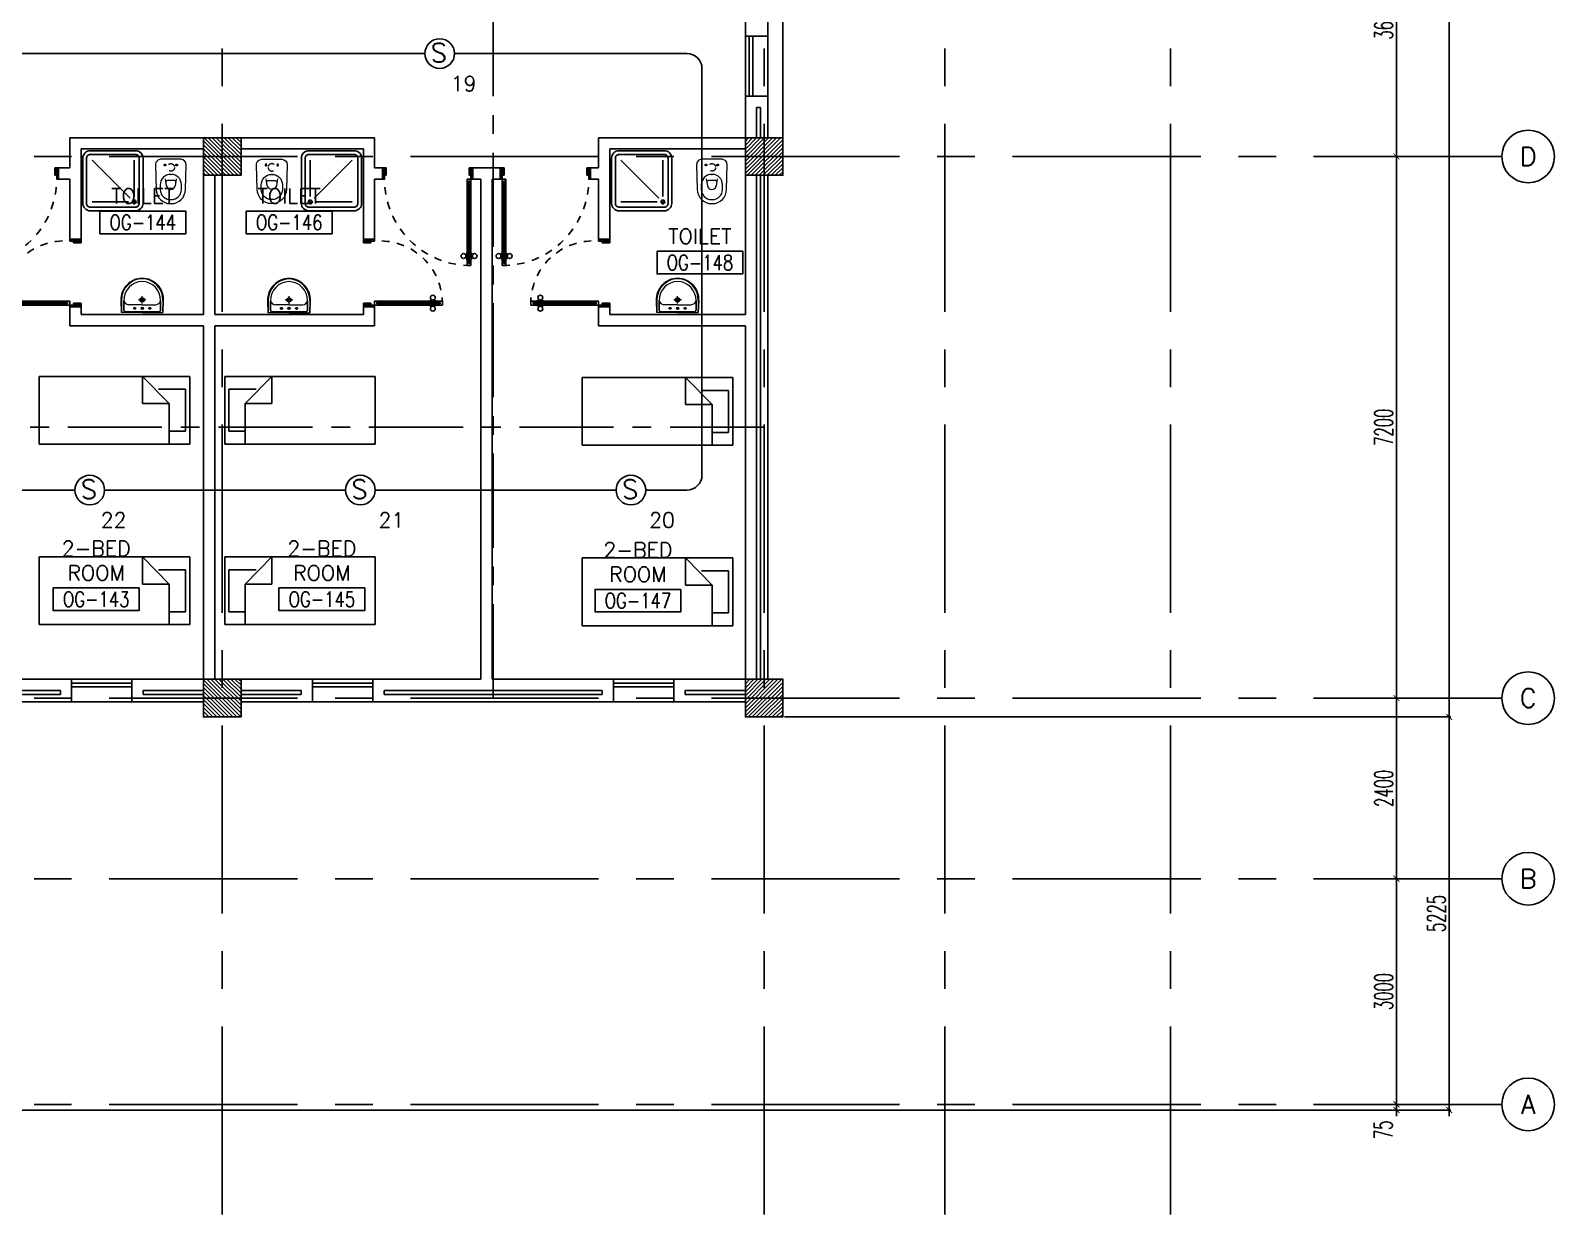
# Model space of a CAD drawing. Extents: x 0 to 93, y -1.5 to 78.
# Drawn here: x 72.72 to 92.97, y -1.46 to 14.27 of the extents above; entities that cross this region are included whole.
import ezdxf
from ezdxf.enums import TextEntityAlignment as Align

# ---------------------------------------------------------------- set-up
doc = ezdxf.new("R2010")
doc.units = 0
doc.header["$MEASUREMENT"] = 0
doc.header["$PDMODE"] = 34
for name, pattern in [('CENTER', [2, 1.25, -0.25, 0.25, -0.25]), ('CENTERX2', [4, 2.5, -0.5, 0.5, -0.5]), ('DASHED', [0.75, 0.5, -0.25]), ('HIDDEN', [0.375, 0.25, -0.125]), ('HIDDEN2', [0.1875, 0.125, -0.0625])]:
    doc.linetypes.add(name, pattern=pattern)
doc.layers.get('0').update_dxf_attribs({"color": 11, "linetype": 'CONTINUOUS'})
doc.layers.get('DEFPOINTS').update_dxf_attribs({"color": 11, "linetype": 'CONTINUOUS'})
for name, color, linetype in [('AX-CR', 11, 'CONTINUOUS'), ('AX-DIM', 11, 'CONTINUOUS'), ('AX-TXT', 11, 'CONTINUOUS'), ('AXES', 11, 'CENTERX2'), ('AXES1', 11, 'CENTER'), ('COL', 11, 'CONTINUOUS'), ('DOOR', 11, 'CONTINUOUS'), ('E-FIRE', 4, 'CONTINUOUS'), ('E-WIRE', 4, 'CONTINUOUS'), ('FIX', 11, 'CONTINUOUS'), ('FUR', 11, 'CONTINUOUS'), ('HAT', 11, 'CONTINUOUS'), ('INSUL', 11, 'CONTINUOUS'), ('PROJ-L', 11, 'CONTINUOUS'), ('RM-BOX', 11, 'CONTINUOUS'), ('RM-NAME', 11, 'CONTINUOUS'), ('RM-NO', 11, 'CONTINUOUS'), ('WALL', 11, 'CONTINUOUS'), ('WIN', 11, 'CONTINUOUS')]:
    doc.layers.add(name, color=color, linetype=linetype)
doc.styles.add('ROMANS', font='ROMANS.shx', dxfattribs={"width": 0.6})
doc.dimstyles.new('DIM-OUT', dxfattribs={"dimscale": 0, "dimtxt": 0.24, "dimasz": 0.08, "dimexe": 0.02, "dimexo": 0.02, "dimgap": 0.05, "dimtad": 1, "dimdec": 0, "dimlfac": 1000, "dimzin": 0, "dimdsep": 46, "dimtxsty": 'ROMANS', "dimblk1": 'ARCHTICK', "dimblk2": 'ARCHTICK', "dimsah": 1, "dimcen": 0.01, "dimdle": 0.08, "dimclrd": 7, "dimclre": 7, "dimclrt": 2, "dimadec": 0, "dimazin": 0, "dimtp": 2, "dimtm": 2, "dimtfac": 0.114286, "dimtdec": 0, "dimtix": 1, "dimtmove": 2, "dimatfit": 3, "dimldrblk": 'ARCHTICK', "dimfxl": 0, "dimtolj": 1, "dimtzin": 0, "dimarcsym": 0})

# ---------------------------------------------------------------- blocks, each defined once
blk = doc.blocks.new('S')
at = {"layer": 'E-FIRE'}
blk.add_circle((0, 0), 197, dxfattribs=at)
at = {"layer": 'E-FIRE', "color": 3, "style": 'ROMANS'}
blk.add_text('S', height=250, dxfattribs=at).set_placement((-119, -115))
blk = doc.blocks.new('AXR')
at = {"layer": 'AX-CR'}
blk.add_circle((350, 0), 350, dxfattribs=at)
at = {"layer": 'AX-TXT', "style": 'ROMANS'}
blk.add_attdef('AX', text='', height=250, dxfattribs=at).set_placement((350, 0), align=Align.MIDDLE)
blk = doc.blocks.new('AH20A')
at = {"layer": 'FUR'}
for p, q in [((0, 0.5), (0, -0.5)), ((1, 0.5), (0, 0.5)), ((0.136, 0.5), (0.136, -0.099)), ((1, -0.5), (1, 0.5)), ((0.136, 0.311), (0.028, 0.311)), ((0.028, 0.311), (0.028, -0.309)), ((0.136, -0.099), (0.313, -0.5)), ((0.136, -0.099), (0.313, -0.099)), ((0.313, -0.5), (0.313, -0.099)), ((0.028, -0.309), (0.208, -0.309)), ((0, -0.5), (1, -0.5))]:
    blk.add_line(p, q, dxfattribs=at)
blk = doc.blocks.new('*X98')
at = {"color": 0}
for p, q in [((245927, 177090), (246427, 177590)), ((245929, 177145), (246374, 177590)), ((245929, 177198), (246321, 177590)), ((245929, 177251), (246267, 177590)), ((245929, 177304), (246214, 177590)), ((245929, 177357), (246161, 177590)), ((245929, 177410), (246108, 177590)), ((245929, 177463), (246055, 177590)), ((245929, 177516), (246002, 177590)), ((245929, 177569), (245949, 177590)), ((245980, 177090), (246429, 177539)), ((246033, 177090), (246429, 177486)), ((246086, 177090), (246429, 177433)), ((246139, 177090), (246429, 177380)), ((246192, 177090), (246429, 177327)), ((246245, 177090), (246429, 177274)), ((246298, 177090), (246429, 177220)), ((246351, 177090), (246429, 177167)), ((246404, 177090), (246429, 177114))]:
    blk.add_line(p, q, dxfattribs=at)
blk = doc.blocks.new('COL50')
at = {"layer": 'COL'}
blk.add_lwpolyline([(-250, 250), (-250, -250), (250, -250), (250, 250)], close=True, dxfattribs=at)
blk = doc.blocks.new('*X113')
at = {"color": 0}
for p, q in [((253129, 118266), (253613, 118750)), ((253129, 118319), (253560, 118750)), ((253129, 118372), (253507, 118750)), ((253129, 118425), (253454, 118750)), ((253129, 118478), (253401, 118750)), ((253129, 118531), (253348, 118750)), ((253129, 118584), (253294, 118750)), ((253129, 118637), (253241, 118750)), ((253129, 118690), (253188, 118750)), ((253129, 118743), (253135, 118750)), ((253166, 118250), (253629, 118713)), ((253219, 118250), (253629, 118660)), ((253272, 118250), (253629, 118607)), ((253325, 118250), (253629, 118553)), ((253378, 118250), (253629, 118500)), ((253431, 118250), (253629, 118447)), ((253484, 118250), (253629, 118394)), ((253537, 118250), (253629, 118341)), ((253590, 118250), (253629, 118288))]:
    blk.add_line(p, q, dxfattribs=at)
blk = doc.blocks.new('RM1')
at = {"layer": 'RM-BOX'}
blk.add_lwpolyline([(570, -200), (-570, -200), (-570, -500), (570, -500)], close=True, dxfattribs=at)
at = {"layer": 'RM-NAME', "style": 'ROMANS'}
for tag, p in [('ROOMNAME1', (0, 324)), ('ROOMNAME2', (0, 0))]:
    blk.add_attdef(tag, text='', height=200, dxfattribs=at).set_placement(p, align=Align.MIDDLE)
at = {"layer": 'RM-NO', "style": 'ROMANS', "width": 0.8}
blk.add_attdef('ROOMNO', text='', height=200, dxfattribs=at).set_placement((0, -350), align=Align.MIDDLE)
blk = doc.blocks.new('DOOR100')
at = {"layer": 'DOOR', "color": 0, "linetype": 'ByBlock'}
for p, q in [((-83, 1129), (-83, 1219)), ((-76, 1219), (-83, 1219)), ((-76, 1251), (-76, 1301)), ((-76, 1301), (-26, 1301)), ((-26, 1301), (-76, 1301)), ((-59, 1251), (-76, 1251)), ((-59, 1251), (-59, 1271)), ((-43, 1271), (-59, 1271)), ((-43, 1251), (-43, 1271)), ((-26, 1251), (-43, 1251)), ((-26, 1251), (-26, 1301)), ((-26, 1219), (-19, 1219)), ((-19, 1129), (-19, 1219)), ((-92, 1206), (-92, 1141)), ((-83, 1206), (-92, 1206)), ((-83, 1141), (-92, 1141)), ((-83, 1206), (-83, 1141)), ((-76, 1129), (-83, 1129)), ((-26, 1129), (-19, 1129)), ((-19, 1206), (-19, 1141)), ((-19, 1206), (-10, 1206)), ((-19, 1141), (-10, 1141)), ((-10, 1206), (-10, 1141)), ((-1201, 0), (-1201, 150)), ((-1201, 150), (-1176, 150)), ((-1201, 150), (-1201, 0)), ((-1151, 0), (-1201, 0)), ((-1176, 150), (-1176, 100)), ((-1176, 100), (-1151, 100)), ((-1151, 100), (-1151, 0)), ((-76, 200), (-59, 200)), ((-76, 150), (-76, 200)), ((-76, 150), (-26, 150)), ((-59, 200), (-59, 180)), ((-59, 180), (-43, 180)), ((-51, 100), (-51, 0)), ((-26, 100), (-51, 100)), ((-51, 0), (-1, 0)), ((-43, 200), (-26, 200)), ((-43, 180), (-43, 200)), ((-26, 200), (-26, 150)), ((-1, 150), (-26, 150)), ((-26, 150), (-26, 100)), ((-1, 150), (-1, 0))]:
    blk.add_line(p, q, dxfattribs=at)
at = {"layer": 'DOOR', "linetype": 'ByBlock'}
for p, q in [((-76, 1251), (-76, 200)), ((-59, 200), (-59, 1251)), ((-43, 200), (-43, 1251)), ((-26, 200), (-26, 1251))]:
    blk.add_line(p, q, dxfattribs=at)
at = {"layer": 'DOOR', "color": 9, "linetype": 'ByBlock'}
for p, q in [((-1151, 0), (-1201, 114)), ((-1151, 0), (-1201, 40)), ((-1151, 0), (-1164, 100)), ((-51, 0), (-1, 114)), ((-51, 0), (-38, 100)), ((-51, 0), (-1, 40))]:
    blk.add_line(p, q, dxfattribs=at)
at = {"layer": 'DOOR', "color": 0, "linetype": 'ByBlock'}
for centre in [(-125, 1174), (22, 1174)]:
    blk.add_circle(centre, 32.4, dxfattribs=at)
at = {"layer": 'DOOR', "linetype": 'HIDDEN', "ltscale": 0.5}
blk.add_arc((-27, 152), 1149, 89.961, 180.0931, dxfattribs=at)
at = {"layer": 'DOOR', "color": 9, "linetype": 'ByBlock'}
for centre, radius, start, end in [((-1151, 0), 154, 103.7142, 108.8947), ((-1151, 0), 134, 100.72, 111.8402), ((-1151, 0), 94.4, 90, 121.9818), ((-1151, 0), 74.4, 90, 132.2236), ((-1151, 0), 54.4, 90, 156.7926), ((-1151, 0), 34.4, 90, 180), ((-1151, 0), 14.4, 90, 180), ((-51, 0), 94.4, 58.0182, 90), ((-51, 0), 74.4, 47.7764, 90), ((-51, 0), 54.4, 23.2074, 90), ((-51, 0), 34.4, 0, 90), ((-51, 0), 14.4, 0, 90), ((-51, 0), 134, 68.1598, 79.28), ((-51, 0), 114, 64.0838, 77.3774), ((-51, 0), 154, 71.1053, 76.2858)]:
    blk.add_arc(centre, radius, start, end, dxfattribs=at)
blk = doc.blocks.new('DOOR90')
at = {"layer": 'DOOR', "linetype": 'ByBlock'}
for p, q in [((0, 0), (-150, 0)), ((-200, -25), (-1000, -25)), ((-200, -42), (-1000, -42)), ((-200, -58), (-1000, -58)), ((-1000, -75), (-200, -75))]:
    blk.add_line(p, q, dxfattribs=at)
at = {"layer": 'DOOR', "color": 0, "linetype": 'ByBlock'}
for p, q in [((-150, 0), (-150, -25)), ((-150, 0), (0, 0)), ((0, -50), (0, 0)), ((-1050, -25), (-1050, -75)), ((-1050, -75), (-1050, -25)), ((-1000, -25), (-1050, -25)), ((-1000, -75), (-1050, -75)), ((-1020, -42), (-1020, -58)), ((-1000, -42), (-1020, -42)), ((-1000, -58), (-1020, -58)), ((-1000, -25), (-1000, -42)), ((-1000, -58), (-1000, -75)), ((-968, -25), (-968, -18)), ((-878, -18), (-968, -18)), ((-968, -75), (-968, -82)), ((-878, -82), (-968, -82)), ((-955, -18), (-955, -9)), ((-955, -9), (-890, -9)), ((-955, -18), (-890, -18)), ((-955, -82), (-955, -91)), ((-955, -82), (-890, -82)), ((-955, -91), (-890, -91)), ((-890, -18), (-890, -9)), ((-890, -82), (-890, -91)), ((-878, -25), (-878, -18)), ((-878, -75), (-878, -82)), ((-200, -42), (-200, -25)), ((-200, -25), (-150, -25)), ((-180, -42), (-200, -42)), ((-200, -75), (-200, -58)), ((-200, -58), (-180, -58)), ((-150, -75), (-200, -75)), ((-180, -58), (-180, -42)), ((-150, -75), (-150, -25)), ((-150, -25), (-100, -25)), ((-100, -25), (-100, -50)), ((-100, -50), (0, -50)), ((-150, -900), (-150, -875)), ((-150, -875), (-100, -875)), ((0, -900), (-150, -900)), ((-150, -900), (0, -900)), ((-100, -850), (0, -850)), ((-100, -875), (-100, -850)), ((0, -850), (0, -900))]:
    blk.add_line(p, q, dxfattribs=at)
at = {"layer": 'DOOR', "color": 9, "linetype": 'ByBlock'}
for p, q in [((0, -50), (-114, 0)), ((0, -50), (-40, 0)), ((0, -50), (-100, -37)), ((0, -850), (-114, -900)), ((0, -850), (-100, -863)), ((0, -850), (-40, -900))]:
    blk.add_line(p, q, dxfattribs=at)
at = {"layer": 'DOOR', "color": 0, "linetype": 'ByBlock'}
for centre in [(-923, 24), (-923, -124)]:
    blk.add_circle(centre, 32.4, dxfattribs=at)
at = {"layer": 'DOOR', "color": 9, "linetype": 'ByBlock'}
for centre, radius, start, end in [((0, -50), 74.4, 137.7764, 180), ((0, -50), 54.4, 113.2074, 180), ((0, -50), 154, 161.1053, 166.2858), ((0, -50), 134, 158.1598, 169.28), ((0, -50), 114, 154.0838, 167.3774), ((0, -50), 94.4, 148.0182, 180), ((0, -50), 34.4, 90, 180), ((0, -50), 14.4, 90, 180), ((0, -850), 154, 193.7142, 198.8947), ((0, -850), 134, 190.72, 201.8402), ((0, -850), 94.4, 180, 211.9818), ((0, -850), 74.4, 180, 222.2236), ((0, -850), 54.4, 180, 246.7926), ((0, -850), 34.4, 180, 270), ((0, -850), 14.4, 180, 270)]:
    blk.add_arc(centre, radius, start, end, dxfattribs=at)
at = {"layer": 'DOOR', "linetype": 'HIDDEN', "ltscale": 0.5}
blk.add_arc((-222, -50), 828, 178.2701, 275.003, dxfattribs=at)
blk = doc.blocks.new('*X105')
at = {"color": 0}
for p, q in [((245929, 169932), (246386, 170390)), ((245929, 169985), (246333, 170390)), ((245929, 170038), (246280, 170390)), ((245929, 170091), (246227, 170390)), ((245929, 170144), (246174, 170390)), ((245929, 170197), (246121, 170390)), ((245929, 170250), (246068, 170390)), ((245929, 170303), (246015, 170390)), ((245929, 170357), (245962, 170390)), ((245939, 169890), (246429, 170379)), ((245992, 169890), (246429, 170326)), ((246045, 169890), (246429, 170273)), ((246098, 169890), (246429, 170220)), ((246151, 169890), (246429, 170167)), ((246204, 169890), (246429, 170114)), ((246257, 169890), (246429, 170061)), ((246310, 169890), (246429, 170008)), ((246363, 169890), (246429, 169955)), ((246416, 169890), (246429, 169902))]:
    blk.add_line(p, q, dxfattribs=at)
blk = doc.blocks.new('*X112')
at = {"color": 0}
for p, q in [((253129, 125478), (253600, 125950)), ((253129, 125531), (253547, 125950)), ((253129, 125584), (253494, 125950)), ((253129, 125637), (253441, 125950)), ((253129, 125690), (253388, 125950)), ((253129, 125743), (253335, 125950)), ((253129, 125796), (253282, 125950)), ((253129, 125849), (253229, 125950)), ((253129, 125902), (253176, 125950)), ((253153, 125450), (253629, 125925)), ((253206, 125450), (253629, 125872)), ((253259, 125450), (253629, 125819)), ((253312, 125450), (253629, 125766)), ((253365, 125450), (253629, 125713)), ((253418, 125450), (253629, 125660)), ((253471, 125450), (253629, 125607)), ((253524, 125450), (253629, 125554)), ((253577, 125450), (253629, 125501))]:
    blk.add_line(p, q, dxfattribs=at)
blk = doc.blocks.new('LAV1')
at = {"layer": 'FIX', "linetype": 'ByBlock', "ltscale": 0.3}
for p, q in [((-280, 210), (-275, 50)), ((-245, 210), (-245, 85)), ((245, 210), (245, 85)), ((280, 210), (275, 50)), ((0, 60), (-220, 60)), ((0, 60), (220, 60))]:
    blk.add_line(p, q, dxfattribs=at)
at = {"layer": 'FIX', "linetype": 'Continuous', "lineweight": 20}
for p, q in [((-275, 210), (-275, 50)), ((275, 210), (275, 50)), ((0, 50), (-275, 50)), ((0, 50), (-252, 50)), ((0, 155), (-181, 155)), ((0, 155), (181, 155)), ((0, 50), (275, 50)), ((0, 50), (252, 50))]:
    blk.add_line(p, q, dxfattribs=at)
at = {"layer": 'FIX', "linetype": 'DASHED', "lineweight": 20, "ltscale": 0.05}
for p, q in [((50, 220), (-50, 220)), ((0, 170), (0, 270)), ((0, 170), (0, 270))]:
    blk.add_line(p, q, dxfattribs=at)
at = {"layer": 'FIX', "lineweight": 20}
for p, q in [((16, 107), (-15, 107)), ((0, 92), (0, 123))]:
    blk.add_line(p, q, dxfattribs=at)
for centre, radius in [((0, 220), 29.5), ((0, 220), 22.5), ((0, 107), 15.5)]:
    blk.add_circle(centre, radius, dxfattribs=at)
at = {"layer": 'FIX', "linetype": 'HIDDEN', "lineweight": 20, "ltscale": 0.05}
for centre in [(-100, 107), (100, 107)]:
    blk.add_circle(centre, 12.4, dxfattribs=at)
at = {"layer": 'FIX', "linetype": 'ByBlock', "ltscale": 0.3}
for centre, radius, start, end in [((7, 220), 287, 91.3776, 182.0064), ((-7, 220), 287, 357.9936, 88.6224), ((-220, 85), 24.9, 179.7021, 269.9486), ((220, 85), 24.9, 270.0514, 0.2979)]:
    blk.add_arc(centre, radius, start, end, dxfattribs=at)
at = {"layer": 'FIX', "linetype": 'Continuous', "lineweight": 20}
for centre, radius, start, end in [((8, 217), 283, 91.6988, 181.351), ((8, 212), 253, 91.7328, 180.4884), ((-8, 217), 283, 358.649, 88.3012), ((-8, 212), 253, 359.5116, 88.2672), ((-179, 222), 66.9, 190.2006, 268.0786), ((179, 222), 66.9, 271.9214, 349.7994)]:
    blk.add_arc(centre, radius, start, end, dxfattribs=at)
blk = doc.blocks.new('SHR1')
at = {"layer": 'FIX'}
for p, q in [((-196, 196), (-700, 700)), ((-143, 218), (-143, 700)), ((-218, 143), (-700, 143))]:
    blk.add_line(p, q, dxfattribs=at)
for points in [[(-825, 125), (-825, 725, -0.414214), (-725, 825), (-125, 825, -0.414214), (-25, 725), (-25, 125, -0.414214), (-125, 25), (-725, 25, -0.414214)], [(-775, 125), (-775, 725, -0.414214), (-725, 775), (-125, 775, -0.414214), (-75, 725), (-75, 125, -0.414214), (-125, 75), (-725, 75, -0.414214)]]:
    blk.add_lwpolyline(points, format="xyb", close=True, dxfattribs=at)
for radius in [25, 15]:
    blk.add_circle((-143, 143), radius, dxfattribs=at)
blk = doc.blocks.new('WC1')
at = {"layer": 'FIX', "lineweight": 20}
for p, q in [((-210, 204), (-538, 194)), ((-727, 5), (-727, -5)), ((-674, 5), (-674, -5)), ((-534, 24), (-540, 0)), ((-540, 0), (-534, -24)), ((-475, 141), (-538, 141)), ((-395, 76), (-490, 60)), ((-339, 5), (-339, -5)), ((-137, 0), (-137, 131)), ((-137, -131), (-137, 0)), ((-538, -141), (-475, -141)), ((-538, -194), (-210, -204)), ((-490, -60), (-395, -76)), ((-213, -204), (-210, -204))]:
    blk.add_line(p, q, dxfattribs=at)
at = {"layer": 'FIX', "linetype": 'Continuous', "lineweight": 20}
blk.add_line((-420, -47), (-420, 45), dxfattribs=at)
at = {"layer": 'FIX', "linetype": 'HIDDEN2', "lineweight": 20, "ltscale": 0.3}
blk.add_circle((-245, 0), 49.8, dxfattribs=at)
at = {"layer": 'FIX', "linetype": 'HIDDEN', "lineweight": 20, "ltscale": 0.05}
for centre in [(-213, 78), (-213, -77)]:
    blk.add_circle(centre, 11.6, dxfattribs=at)
at = {"layer": 'FIX', "lineweight": 20}
for centre, radius, start, end in [((-210, 131), 73, 360, 90), ((-538, 5), 189, 90, 180), ((-538, 5), 136, 90, 180), ((-473, -7), 68.2, 128.9242, 152.8468), ((-464, -18), 82, 108.496, 128.9242), ((-475, 5), 136, 360, 90), ((-538, -5), 189, 180, 270), ((-538, -5), 136, 180, 270), ((-473, 7), 68.2, 207.1532, 231.0758), ((-464, 18), 82, 231.0758, 251.504), ((-475, -5), 136, 270, 0), ((-210, -131), 73, 270, 0)]:
    blk.add_arc(centre, radius, start, end, dxfattribs=at)
at = {"layer": 'FIX', "linetype": 'Continuous', "lineweight": 20}
for centre, start, end in [((-443, 46), 357.6662, 91.6121), ((-442, -46), 268.3879, 2.3338)]:
    blk.add_arc(centre, 22.3, start, end, dxfattribs=at)
blk = doc.blocks.new('_ARCHTICK')
at = {"color": 0, "linetype": 'ByBlock', "const_width": 0.15}
blk.add_lwpolyline([(-0.5, -0.5), (0.5, 0.5)], dxfattribs=at)
blk = doc.blocks.new('*D134')
at = {"layer": 'AX-DIM', "color": 7, "lineweight": -2}
for p, q in [((82.742, 64.47), (91.592, 64.47)), ((91.572, 64.55), (91.572, 5.07)), ((82.742, 5.15), (91.592, 5.15))]:
    blk.add_line(p, q, dxfattribs=at)
at = {"layer": 'DEFPOINTS', "color": 0}
for p in [(82.722, 64.47), (82.722, 5.15), (91.572, 5.15)]:
    blk.add_point(p, dxfattribs=at)
at = {"layer": 'AX-DIM', "color": 7, "lineweight": -2, "xscale": 0.08, "yscale": 0.08, "zscale": 0.08}
for p, rotation in [((91.572, 64.47), 90), ((91.572, 5.15), 270)]:
    blk.add_blockref('_ARCHTICK', p, dxfattribs=dict(at, rotation=rotation))
at = {"layer": 'AX-DIM', "color": 2, "insert": (91.402, 34.81), "char_height": 0.24, "attachment_point": 5, "rotation": 90, "style": 'ROMANS'}
blk.add_mtext('\\A1;59320', dxfattribs=at)
blk = doc.blocks.new('*D136')
at = {"layer": 'AX-DIM', "color": 7, "lineweight": -2}
for p, q in [((90.492, 12.6), (90.892, 12.6)), ((90.872, 12.68), (90.872, 5.32)), ((90.492, 5.4), (90.892, 5.4))]:
    blk.add_line(p, q, dxfattribs=at)
at = {"layer": 'DEFPOINTS', "color": 0}
for p in [(90.472, 12.6), (90.472, 5.4), (90.872, 5.4)]:
    blk.add_point(p, dxfattribs=at)
at = {"layer": 'AX-DIM', "color": 7, "lineweight": -2, "xscale": 0.08, "yscale": 0.08, "zscale": 0.08}
for p, rotation in [((90.872, 12.6), 90), ((90.872, 5.4), 270)]:
    blk.add_blockref('_ARCHTICK', p, dxfattribs=dict(at, rotation=rotation))
at = {"layer": 'AX-DIM', "color": 2, "insert": (90.702, 9), "char_height": 0.24, "attachment_point": 5, "rotation": 90, "style": 'ROMANS'}
blk.add_mtext('\\A1;7200', dxfattribs=at)
blk = doc.blocks.new('*D137')
at = {"layer": 'AX-DIM', "color": 7, "lineweight": -2}
for p, q in [((90.872, 5.48), (90.872, 2.92)), ((90.492, 5.4), (90.892, 5.4)), ((90.492, 3), (90.892, 3))]:
    blk.add_line(p, q, dxfattribs=at)
at = {"layer": 'DEFPOINTS', "color": 0}
for p in [(90.472, 5.4), (90.472, 3), (90.872, 3)]:
    blk.add_point(p, dxfattribs=at)
at = {"layer": 'AX-DIM', "color": 7, "lineweight": -2, "xscale": 0.08, "yscale": 0.08, "zscale": 0.08}
for p, rotation in [((90.872, 5.4), 90), ((90.872, 3), 270)]:
    blk.add_blockref('_ARCHTICK', p, dxfattribs=dict(at, rotation=rotation))
at = {"layer": 'AX-DIM', "color": 2, "insert": (90.702, 4.2), "char_height": 0.24, "attachment_point": 5, "rotation": 90, "style": 'ROMANS'}
blk.add_mtext('\\A1;2400', dxfattribs=at)
blk = doc.blocks.new('*D138')
at = {"layer": 'AX-DIM', "color": 7, "lineweight": -2}
for p, q in [((90.872, 3.08), (90.872, -0.08)), ((90.492, 3), (90.892, 3)), ((90.492, 0), (90.892, 0))]:
    blk.add_line(p, q, dxfattribs=at)
at = {"layer": 'DEFPOINTS', "color": 0}
for p in [(90.472, 3), (90.472, 0), (90.872, 0)]:
    blk.add_point(p, dxfattribs=at)
at = {"layer": 'AX-DIM', "color": 7, "lineweight": -2, "xscale": 0.08, "yscale": 0.08, "zscale": 0.08}
for p, rotation in [((90.872, 3), 90), ((90.872, 0), 270)]:
    blk.add_blockref('_ARCHTICK', p, dxfattribs=dict(at, rotation=rotation))
at = {"layer": 'AX-DIM', "color": 2, "insert": (90.702, 1.5), "char_height": 0.24, "attachment_point": 5, "rotation": 90, "style": 'ROMANS'}
blk.add_mtext('\\A1;3000', dxfattribs=at)
blk = doc.blocks.new('*D139')
at = {"layer": 'AX-DIM', "color": 7, "lineweight": -2}
for p, q in [((90.872, 0), (90.872, 0.08)), ((90.492, 0), (90.892, 0)), ((90.492, -0.075), (90.892, -0.075)), ((90.872, 0), (90.872, -0.075)), ((90.872, -0.075), (90.872, -0.155))]:
    blk.add_line(p, q, dxfattribs=at)
at = {"layer": 'DEFPOINTS', "color": 0}
for p in [(90.472, 0), (90.472, -0.075), (90.872, -0.075)]:
    blk.add_point(p, dxfattribs=at)
at = {"layer": 'AX-DIM', "color": 7, "lineweight": -2, "xscale": 0.08, "yscale": 0.08, "zscale": 0.08}
for p, rotation in [((90.872, 0), 270), ((90.872, -0.075), 90)]:
    blk.add_blockref('_ARCHTICK', p, dxfattribs=dict(at, rotation=rotation))
at = {"layer": 'AX-DIM', "color": 2, "insert": (90.697, -0.339), "char_height": 0.24, "attachment_point": 5, "rotation": 90, "style": 'ROMANS'}
blk.add_mtext('\\A1;75', dxfattribs=at)
blk = doc.blocks.new('*D142')
at = {"layer": 'AX-DIM', "color": 7, "lineweight": -2}
for p, q in [((90.492, 16.2), (90.892, 16.2)), ((90.872, 16.28), (90.872, 12.52)), ((90.492, 12.6), (90.892, 12.6))]:
    blk.add_line(p, q, dxfattribs=at)
at = {"layer": 'DEFPOINTS', "color": 0}
for p in [(90.472, 16.2), (90.472, 12.6), (90.872, 12.6)]:
    blk.add_point(p, dxfattribs=at)
at = {"layer": 'AX-DIM', "color": 7, "lineweight": -2, "xscale": 0.08, "yscale": 0.08, "zscale": 0.08}
for p, rotation in [((90.872, 16.2), 90), ((90.872, 12.6), 270)]:
    blk.add_blockref('_ARCHTICK', p, dxfattribs=dict(at, rotation=rotation))
at = {"layer": 'AX-DIM', "color": 2, "insert": (90.702, 14.4), "char_height": 0.24, "attachment_point": 5, "rotation": 90, "style": 'ROMANS'}
blk.add_mtext('\\A1;3600', dxfattribs=at)
blk = doc.blocks.new('*D167')
at = {"layer": 'AX-DIM', "color": 7, "lineweight": -2}
for p, q in [((90.892, 5.15), (91.592, 5.15)), ((91.572, 5.23), (91.572, -0.155)), ((48.947, -0.075), (91.592, -0.075))]:
    blk.add_line(p, q, dxfattribs=at)
at = {"layer": 'DEFPOINTS', "color": 0}
for p in [(90.872, 5.15), (48.927, -0.075), (91.572, -0.075)]:
    blk.add_point(p, dxfattribs=at)
at = {"layer": 'AX-DIM', "color": 7, "lineweight": -2, "xscale": 0.08, "yscale": 0.08, "zscale": 0.08}
for p, rotation in [((91.572, 5.15), 90), ((91.572, -0.075), 270)]:
    blk.add_blockref('_ARCHTICK', p, dxfattribs=dict(at, rotation=rotation))
at = {"layer": 'AX-DIM', "color": 2, "insert": (91.402, 2.537), "char_height": 0.24, "attachment_point": 5, "rotation": 90, "style": 'ROMANS'}
blk.add_mtext('\\A1;5225', dxfattribs=at)

msp = doc.modelspace()

# ---------------------------------------------------------------- linework, layer by layer
at = {"layer": 'AXES'}
for p, q in [((75.2717, -1.4643), (75.2717, 77.3484)), ((82.4717, -1.4643), (82.4717, 77.3484)), ((84.8717, -1.4643), (84.8717, 77.3484)), ((87.8717, -1.4643), (87.8717, 77.3484)), ((92.2717, 12.6), (24.2317, 12.6)), ((92.2717, 5.4), (24.2317, 5.4)), ((92.2717, 3), (24.2317, 3)), ((92.2717, 0), (24.2317, 0))]:
    msp.add_line(p, q, dxfattribs=at)
at = {"layer": 'AXES1'}
for p, q in [((78.8717, 5.4), (78.8717, 64.22)), ((82.4717, 9), (21.8317, 9)), ((82.4717, 9), (40.1817, 9))]:
    msp.add_line(p, q, dxfattribs=at)
at = {"layer": 'COL'}
msp.add_lwpolyline([(75.5217, 5.65), (75.5217, 5.15), (75.0217, 5.15), (75.0217, 5.65)], close=True, dxfattribs=at)
at = {"layer": 'E-WIRE', "color": 4}
for p, q in [((66.4196, 13.9677), (77.9641, 13.9677)), ((78.3583, 13.9677), (81.4458, 13.9677))]:
    msp.add_line(p, q, dxfattribs=at)
at = {"layer": 'E-WIRE', "color": 4, "linetype": 'ByBlock'}
for p, q in [((81.6458, 8.3659), (81.6458, 13.7677)), ((73.3153, 8.1659), (70.0189, 8.1659)), ((76.9101, 8.1659), (73.7095, 8.1659)), ((77.3043, 8.1659), (80.5049, 8.1659)), ((80.8991, 8.1659), (81.4458, 8.1659))]:
    msp.add_line(p, q, dxfattribs=at)
for centre, start, end in [((81.4458, 13.7677), 0, 90), ((81.4458, 8.3659), 270, 0)]:
    msp.add_arc(centre, 0.2, start, end, dxfattribs=at)
at = {"layer": 'INSUL'}
for p, q in [((82.4217, 13.25), (82.3717, 13.25)), ((82.3717, 13.25), (82.3717, 12.85)), ((82.4217, 13.25), (82.4217, 12.85)), ((82.3717, 12.35), (82.3717, 5.65)), ((82.4217, 12.35), (82.4217, 5.65)), ((73.1217, 5.5), (70.2217, 5.5)), ((73.1217, 5.45), (73.1217, 5.5)), ((74.2217, 5.5), (75.0217, 5.5)), ((74.2217, 5.45), (74.2217, 5.5)), ((75.5217, 5.5), (76.3217, 5.5)), ((76.3217, 5.45), (76.3217, 5.5)), ((80.3217, 5.5), (77.4217, 5.5)), ((77.4217, 5.45), (77.4217, 5.5)), ((80.3217, 5.45), (80.3217, 5.5)), ((81.4217, 5.5), (82.2217, 5.5)), ((81.4217, 5.45), (81.4217, 5.5)), ((73.1217, 5.45), (70.2217, 5.45)), ((74.2217, 5.45), (75.0217, 5.45)), ((75.5217, 5.45), (76.3217, 5.45)), ((80.3217, 5.45), (77.4217, 5.45)), ((81.4217, 5.45), (82.2217, 5.45))]:
    msp.add_line(p, q, dxfattribs=at)
at = {"layer": 'PROJ-L'}
msp.add_line((82.7217, 19.55), (82.7217, 12.85), dxfattribs=at)
at = {"layer": 'WALL'}
for p, q in [((82.5217, 14.2), (82.5217, 15.8)), ((82.2217, 14.2), (82.2217, 15.25)), ((82.5217, 14.2), (82.2217, 14.2)), ((82.2217, 12.85), (82.2217, 13.4)), ((82.5217, 13.4), (82.2217, 13.4)), ((82.5217, 12.85), (82.5217, 13.4)), ((73.2467, 12.85), (73.2467, 12.45)), ((77.2967, 12.85), (77.2967, 12.45)), ((80.2717, 12.85), (80.2717, 12.45)), ((73.3967, 12.7), (73.3967, 11.5)), ((77.1467, 12.7), (77.1467, 11.5)), ((80.4217, 12.7), (80.4217, 11.5)), ((73.2467, 12.3), (73.2467, 11.5)), ((75.0217, 12.35), (75.0217, 10.5)), ((75.1717, 12.35), (75.1717, 10.5)), ((77.2967, 12.3), (77.2967, 11.5)), ((78.7092, 12.3), (78.7092, 5.65)), ((78.8592, 12.3), (78.8592, 5.65)), ((80.2717, 12.3), (80.2717, 11.5)), ((82.2217, 10.5), (82.2217, 12.35)), ((82.5217, 5.65), (82.5217, 12.35)), ((73.2467, 11.5), (73.3967, 11.5)), ((77.2967, 11.5), (77.1467, 11.5)), ((80.2717, 11.5), (80.4217, 11.5)), ((73.2467, 10.6), (73.2467, 10.35)), ((73.2467, 10.6), (73.3967, 10.6)), ((73.3967, 10.6), (73.3967, 10.5)), ((77.1467, 10.6), (77.1467, 10.5)), ((77.2967, 10.6), (77.1467, 10.6)), ((77.2967, 10.6), (77.2967, 10.35)), ((80.2717, 10.6), (80.2717, 10.35)), ((80.2717, 10.6), (80.4217, 10.6)), ((80.4217, 10.6), (80.4217, 10.5)), ((73.2467, 10.35), (75.0217, 10.35)), ((73.3967, 10.5), (75.0217, 10.5)), ((75.0217, 10.35), (75.0217, 5.65)), ((77.1467, 10.5), (75.1717, 10.5)), ((75.1717, 10.35), (75.1717, 5.65)), ((77.2967, 10.35), (75.1717, 10.35)), ((80.2717, 10.35), (82.2217, 10.35)), ((80.4217, 10.5), (82.2217, 10.5)), ((82.2217, 5.65), (82.2217, 10.35)), ((73.2717, 5.65), (71.7467, 5.65)), ((73.2717, 5.35), (73.2717, 5.65)), ((75.0217, 5.65), (74.0717, 5.65)), ((74.0717, 5.35), (74.0717, 5.65)), ((75.5217, 5.65), (76.4717, 5.65)), ((76.4717, 5.35), (76.4717, 5.65)), ((78.7092, 5.65), (77.2717, 5.65)), ((77.2717, 5.35), (77.2717, 5.65)), ((80.4717, 5.65), (78.8592, 5.65)), ((80.4717, 5.35), (80.4717, 5.65)), ((82.2217, 5.65), (81.2717, 5.65)), ((81.2717, 5.35), (81.2717, 5.65)), ((73.2717, 5.35), (70.0717, 5.35)), ((75.0217, 5.35), (74.0717, 5.35)), ((75.5217, 5.35), (76.4717, 5.35)), ((80.4717, 5.35), (77.2717, 5.35)), ((82.2217, 5.35), (81.2717, 5.35))]:
    msp.add_line(p, q, dxfattribs=at)
at = {"layer": 'WALL', "linetype": 'ByBlock'}
for p, q in [((73.2467, 12.85), (75.0217, 12.85)), ((75.0217, 12.85), (73.2467, 12.85)), ((75.0217, 12.85), (73.2467, 12.85)), ((77.2967, 12.85), (75.5217, 12.85)), ((75.5217, 12.85), (77.2967, 12.85)), ((75.5217, 12.85), (77.2967, 12.85)), ((82.2217, 12.85), (80.2717, 12.85)), ((73.3967, 12.7), (75.0217, 12.7)), ((73.3967, 12.7), (75.0217, 12.7)), ((75.0217, 12.7), (73.3967, 12.7)), ((77.1467, 12.7), (75.5217, 12.7)), ((77.1467, 12.7), (75.5217, 12.7)), ((75.5217, 12.7), (77.1467, 12.7)), ((75.5217, 12.7), (77.1467, 12.7)), ((80.4217, 12.7), (82.2217, 12.7)), ((80.4217, 12.7), (82.2217, 12.7)), ((73.2467, 12.45), (73.0967, 12.45)), ((77.2967, 12.45), (77.4029, 12.45)), ((78.9654, 12.45), (78.6029, 12.45)), ((80.2717, 12.45), (80.1654, 12.45)), ((73.2467, 12.3), (73.0967, 12.3)), ((77.2967, 12.3), (77.4029, 12.3)), ((78.6029, 12.3), (78.7092, 12.3)), ((78.9654, 12.3), (78.8592, 12.3)), ((80.2717, 12.3), (80.1654, 12.3))]:
    msp.add_line(p, q, dxfattribs=at)
at = {"layer": 'WALL', "color": 2, "linetype": 'ByBlock'}
for p, q in [((73.0967, 12.45), (73.0967, 12.3)), ((77.4029, 12.45), (77.4029, 12.3)), ((78.6029, 12.45), (78.6029, 12.3)), ((78.9654, 12.45), (78.9654, 12.3)), ((80.1654, 12.45), (80.1654, 12.3))]:
    msp.add_line(p, q, dxfattribs=at)
at = {"layer": 'WALL', "linetype": 'ByBlock', "ltscale": 0.3}
for points in [[(75.0217, 12.35), (75.5217, 12.35), (75.5217, 12.85), (75.0217, 12.85)], [(82.2217, 12.35), (82.7217, 12.35), (82.7217, 12.85), (82.2217, 12.85)], [(75.0217, 5.15), (75.5217, 5.15), (75.5217, 5.65), (75.0217, 5.65)], [(82.2217, 5.15), (82.7217, 5.15), (82.7217, 5.65), (82.2217, 5.65)]]:
    msp.add_lwpolyline(points, close=True, dxfattribs=at)
at = {"layer": 'WIN'}
for p, q in [((82.2217, 14.2), (82.2217, 13.4)), ((82.2717, 14.2), (82.2717, 13.4)), ((82.3217, 14.2), (82.3217, 13.4)), ((82.5217, 14.2), (82.5217, 13.4)), ((73.2717, 5.65), (74.0717, 5.65)), ((73.2717, 5.6), (74.0717, 5.6)), ((73.2717, 5.55), (74.0717, 5.55)), ((76.4717, 5.65), (77.2717, 5.65)), ((76.4717, 5.6), (77.2717, 5.6)), ((76.4717, 5.55), (77.2717, 5.55)), ((80.4717, 5.65), (81.2717, 5.65)), ((80.4717, 5.6), (81.2717, 5.6)), ((80.4717, 5.55), (81.2717, 5.55)), ((73.2717, 5.35), (74.0717, 5.35)), ((76.4717, 5.35), (77.2717, 5.35)), ((80.4717, 5.35), (81.2717, 5.35))]:
    msp.add_line(p, q, dxfattribs=at)

# ---------------------------------------------------------------- block references
at = {"layer": 'AXES', "xscale": 0.001000000003841706, "yscale": 0.000999999996565748, "zscale": 0.001}
for p, values in [((92.2717, 12.6), {'AX': 'D'}), ((92.2717, 5.4), {'AX': 'C'}), ((92.2717, 3), {'AX': 'B'}), ((92.2717, 0), {'AX': 'A'})]:
    msp.add_blockref('AXR', p, dxfattribs=at).add_auto_attribs(values)
at = {"layer": 'COL', "xscale": 0.001000000003841706, "yscale": 0.000999999996565748, "zscale": 0.001, "rotation": 180}
msp.add_blockref('COL50', (75.2717, 12.6), dxfattribs=at)
at = {"layer": 'COL', "xscale": -0.001000000003841706, "yscale": 0.000999999996565748, "zscale": 0.001}
for p in [(82.4717, 12.6), (82.4717, 5.4)]:
    msp.add_blockref('COL50', p, dxfattribs=at)
at = {"layer": 'DOOR', "color": 0, "linetype": 'ByBlock', "yscale": 0.000999999996565748, "zscale": 0.001, "rotation": 180}
for name, p, xscale in [('DOOR100', (71.8967, 12.45), 0.001000000003841706), ('DOOR100', (78.6029, 12.45), -0.001000000003841706), ('DOOR100', (78.9654, 12.45), 0.001000000003841706), ('DOOR90', (73.3967, 10.6), -0.001000000003841706), ('DOOR90', (77.1467, 10.6), 0.001000000003841706), ('DOOR90', (80.4217, 10.6), -0.001000000003841706)]:
    msp.add_blockref(name, p, dxfattribs=dict(at, xscale=xscale))
at = {"layer": 'E-FIRE', "color": 4, "xscale": 0.001000000003841706, "yscale": 0.0009999999892897904, "zscale": 0.001}
for p in [(78.1612, 13.9677), (73.5124, 8.1659), (77.1072, 8.1659), (80.702, 8.1659)]:
    msp.add_blockref('S', p, dxfattribs=at)
at = {"layer": 'FIX'}
for name, p, xscale, yscale, zscale, rotation in [('SHR1', (74.2447, 11.852), -0.000999999996565748, 0.000999999996565748, 0.001, 90), ('WC1', (74.5892, 12.7), 0.000999999996565748, 0.000999999996565748, 0.001, 90), ('WC1', (75.9312, 12.7), -0.000999999996565748, 0.000999999996565748, 0.001, 270), ('SHR1', (76.2987, 11.852), 0.000999999996565748, 0.000999999996565748, 0.001, 270), ('SHR1', (81.2697, 11.852), -0.000999999996565748, 0.000999999996565748, 0.001, 90), ('WC1', (81.7777, 12.7), 0.000999999996565748, 0.000999999996565748, 0.001, 90), ('AH20A', (74.8409, 9.2269), 2, 0.9000000000014552, 2, 180), ('AH20A', (75.3057, 9.2269), -2, 0.9000000000014552, 2, 180), ('AH20A', (82.0534, 9.212), 2, 0.9000000000014552, 2, 180), ('AH20A', (74.8409, 6.828), 2, 0.9000000000014552, 2, 180), ('AH20A', (75.3057, 6.828), -2, 0.9000000000014552, 2, 180), ('AH20A', (82.0534, 6.8132), 2, 0.9000000000014552, 2, 180)]:
    msp.add_blockref(name, p, dxfattribs=dict(at, xscale=xscale, yscale=yscale, zscale=zscale, rotation=rotation))
at = {"layer": 'FIX', "linetype": 'ByBlock', "ltscale": 0.3, "xscale": 0.001000000003841706, "yscale": 0.000999999996565748, "zscale": 0.001}
for p in [(74.2092, 10.475), (76.1592, 10.473), (81.3217, 10.475)]:
    msp.add_blockref('LAV1', p, dxfattribs=at)
at = {"layer": 'HAT', "xscale": -0.001000000003841706, "yscale": 0.000999999996565748, "zscale": 0.001, "rotation": 180}
for name in ['*X105', '*X98']:
    msp.add_blockref(name, (-170.9069, 182.7397), dxfattribs=at)
at = {"layer": 'HAT', "xscale": 0.001000000003841706, "yscale": 0.000999999996565748, "zscale": 0.001}
for name in ['*X112', '*X113']:
    msp.add_blockref(name, (-170.9069, -113.0997), dxfattribs=at)
at = {"layer": 'RM-NAME'}
ref = msp.add_blockref('RM1', (74.2167, 12.0734), dxfattribs=dict(at, xscale=-0.001000000003841706, yscale=0.000999999996565748, zscale=0.001))
ref.add_attrib('ROOMNO', 'OG-144', dxfattribs={"layer": 'RM-NO', "height": 0.2, "style": 'ROMANS', "width": 0.8}).set_placement((74.2167, 11.7234), align=Align.MIDDLE)
ref.add_attrib('ROOMNAME2', 'TOILET', dxfattribs={"height": 0.2, "style": 'ROMANS'}).set_placement((74.2167, 12.0734), align=Align.MIDDLE)
ref = msp.add_blockref('RM1', (76.1618, 12.0734), dxfattribs=dict(at, xscale=-0.001000000003841706, yscale=0.000999999996565748, zscale=0.001))
ref.add_attrib('ROOMNO', 'OG-146', dxfattribs={"layer": 'RM-NO', "height": 0.2, "style": 'ROMANS', "width": 0.8}).set_placement((76.1618, 11.7234), align=Align.MIDDLE)
ref.add_attrib('ROOMNAME2', 'TOILET', dxfattribs={"height": 0.2, "style": 'ROMANS'}).set_placement((76.1618, 12.0734), align=Align.MIDDLE)
ref = msp.add_blockref('RM1', (81.6183, 11.5392), dxfattribs=dict(at, xscale=-0.001000000003841706, yscale=0.000999999996565748, zscale=0.001))
ref.add_attrib('ROOMNO', 'OG-148', dxfattribs={"layer": 'RM-NO', "height": 0.2, "style": 'ROMANS', "width": 0.8}).set_placement((81.6183, 11.1892), align=Align.MIDDLE)
ref.add_attrib('ROOMNAME2', 'TOILET', dxfattribs={"height": 0.2, "style": 'ROMANS'}).set_placement((81.6183, 11.5392), align=Align.MIDDLE)
at = {"layer": 'RM-NAME', "xscale": 0.001000000003841706, "yscale": 0.000999999996565748, "zscale": 0.001}
for p, values in [((73.5979, 7.0647), {'ROOMNO': 'OG-143', 'ROOMNAME2': 'ROOM', 'ROOMNAME1': '2-BED'}), ((76.596, 7.0647), {'ROOMNO': 'OG-145', 'ROOMNAME2': 'ROOM', 'ROOMNAME1': '2-BED'}), ((80.7946, 7.0455), {'ROOMNO': 'OG-147', 'ROOMNAME2': 'ROOM', 'ROOMNAME1': '2-BED'})]:
    msp.add_blockref('RM1', p, dxfattribs=at).add_auto_attribs(values)

# ---------------------------------------------------------------- texts
at = {"layer": 'E-FIRE', "color": 4, "style": 'ROMANS'}
for s, p in [('19', (78.3067, 13.468)), ('22', (73.658, 7.6662)), ('21', (77.3486, 7.6662)), ('20', (80.9434, 7.6662))]:
    msp.add_text(s, height=0.2, dxfattribs=at).set_placement(p)

# ---------------------------------------------------------------- dimensions: what is measured, and where the dimension line sits
at = {"layer": 'AX-DIM'}
for base, p1, p2, picture, middle in [((91.5717, 5.15), (82.7217, 64.47), (82.7217, 5.15), '*D134', (91.4017, 34.81)), ((90.8717, 12.6), (90.4717, 16.2), (90.4717, 12.6), '*D142', (90.7017, 14.4)), ((90.8717, 5.4), (90.4717, 12.6), (90.4717, 5.4), '*D136', (90.7017, 9)), ((90.8717, 3), (90.4717, 5.4), (90.4717, 3), '*D137', (90.7017, 4.2)), ((91.5717, -0.075), (90.8717, 5.15), (48.9267, -0.075), '*D167', (91.4017, 2.5375)), ((90.8717, 0), (90.4717, 3), (90.4717, 0), '*D138', (90.7017, 1.5))]:
    dim = msp.add_linear_dim(base=base, p1=p1, p2=p2, angle=270, dimstyle='DIM-OUT', override={"dimscale": 1}, dxfattribs=at)
    dim.commit()
    dim.dimension.update_dxf_attribs({"geometry": picture, "text_midpoint": middle})
dim = msp.add_linear_dim(base=(90.8717, -0.075), p1=(90.4717, 0), p2=(90.4717, -0.075), angle=270, dimstyle='DIM-OUT', override={"dimscale": 1}, dxfattribs=at)
dim.commit()
dim.dimension.update_dxf_attribs({"geometry": '*D139', "text_midpoint": (90.6967, -0.3395), "dimtype": 160})

doc.saveas('drawing.dxf')
